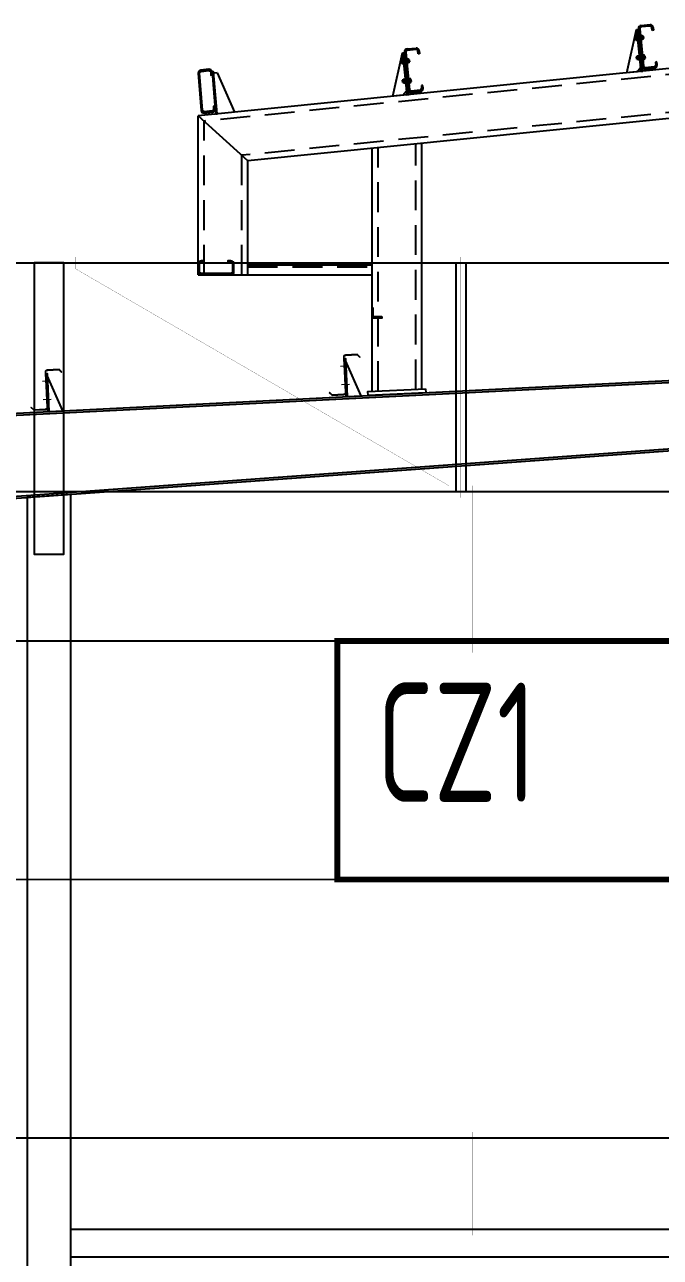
# Model space of a CAD drawing. Extents: x -33967 to 1773478, y -1022458 to -784650.
# Drawn here: x 1432146 to 1435343, y -990621 to -984423 of the extents above; entities that cross this region are included whole.
import ezdxf

# ---------------------------------------------------------------- set-up
doc = ezdxf.new("R2010")
doc.units = 0
doc.header["$LTSCALE"] = 1000
doc.header["$MEASUREMENT"] = 0
doc.linetypes.add('DASHED', pattern=[0.75, 0.5, -0.25])
for name, color, linetype in [('AXIS', 3, 'Continuous'), ('BOLT', 251, 'Continuous'), ('G L', 150, 'Continuous'), ('GZ', 50, 'Continuous'), ('LT', 27, 'Continuous'), ('Prof', 2, 'Continuous'), ('PZ', 202, 'Continuous'), ('SPACE', 7, 'Continuous'), ('TEXT', 7, 'Continuous'), ('型钢', 6, 'Continuous'), ('檩托板', 7, 'Continuous')]:
    doc.layers.add(name, color=color, linetype=linetype)
doc.layers.add('檩条', color=30, linetype='Continuous', lineweight=5)
doc.styles.add('TSSD_Label', font='tssdeng.shx', dxfattribs={"width": 0.7, "bigfont": 'hztxt.shx'})

# ---------------------------------------------------------------- blocks, each defined once
blk = doc.blocks.new('LT')
at = {"layer": '檩托板', "elevation": 0.3}
for points in [[(1356481.7, 98209.6), (1356487.7, 98210), (1356497.9, 98018.2), (1356491.9, 98017.9)], [(1356488.2, 98200), (1356497.9, 98018.2), (1356567.8, 98021.9)]]:
    blk.add_lwpolyline(points, close=True, dxfattribs=at)
at = {"layer": '檩条', "color": 1, "linetype": 'Continuous'}
for p, q in [((1356503.9, 98171, -1.7), (1356464.1, 98168.9, -1.7)), ((1356508.8, 98079.6, -1.7), (1356468.9, 98077.5, -1.7))]:
    blk.add_line(p, q, dxfattribs=at)
at = {"layer": '檩条', "elevation": -1.7}
blk.add_lwpolyline([(1356481.4, 98214.6, -0.414214), (1356490.9, 98225.1), (1356546.6, 98228.1), (1356560.7, 98215.4), (1356562.7, 98217.6), (1356547.7, 98231.2), (1356487.7, 98228, 0.414214), (1356478.3, 98217.5), (1356487.7, 98040.7, -0.414214), (1356478.2, 98030.2), (1356422.6, 98027.2), (1356408.4, 98040), (1356406.4, 98037.7), (1356421.5, 98024.2), (1356481.4, 98027.4, 0.414214), (1356490.9, 98037.9), (1356481.4, 98214.6)], format="xyb", dxfattribs=at)
at = {"layer": '檩条', "color": 1, "linetype": 'Continuous'}
for points in [[(1356481.5, 98157.6, -1.7), (1356480.2, 98182, -1.7), (1356490.5, 98158, -1.7), (1356489.2, 98182.5, -1.7)], [(1356485, 98090.6, -1.7), (1356486.3, 98066.2, -1.7), (1356494, 98091.1, -1.7), (1356495.3, 98066.7, -1.7)]]:
    blk.add_solid(points, dxfattribs=at)

msp = doc.modelspace()

# ---------------------------------------------------------------- linework, layer by layer
at = {"const_width": 30}
msp.add_lwpolyline([(1437318.6, -987521.5), (1433718.6, -987521.5), (1433718.6, -988721.5), (1437318.6, -988721.5)], close=True, dxfattribs=at)
at = {"layer": 'AXIS', "color": 6, "linetype": 'ByBlock'}
for p, q in [((1438655.7, -990481.5), (1432378.7, -990481.3)), ((1438658.6, -990621.3), (1432378.7, -990621.3))]:
    msp.add_line(p, q, dxfattribs=at)
at = {"layer": 'AXIS', "color": 3, "linetype": 'ByBlock', "const_width": 1}
for points in [[(1432403.6, -985591.5), (1432403.6, -985651.5), (1434280.2, -986741.5), (1434280.2, -986801.5)], [(1434340.2, -985591.5), (1434340.2, -985651.5), (1434340.2, -986741.5), (1434340.2, -986801.5)], [(1434400.2, -987581.5), (1434400.2, -987521.5), (1434400.2, -986801.5), (1434400.2, -986741.5)], [(1434400.2, -989991.5), (1434400.2, -990051.5), (1434400.2, -990451.4), (1434400.2, -990511.4)]]:
    msp.add_lwpolyline(points, dxfattribs=at)
at = {"layer": 'AXIS', "color": 6, "linetype": 'ByBlock', "const_width": 10}
msp.add_lwpolyline([(1434365.2, -985621.5), (1434315.2, -985621.5), (1434315.2, -986771.5), (1434365.2, -986771.5)], close=True, dxfattribs=at)
at = {"layer": 'BOLT'}
for p, q in [((1435213.5, -984485.7), (1435231.5, -984483.9)), ((1435213.5, -984485.7), (1435214.6, -984496.6)), ((1435213.5, -984486), (1435213.5, -984485.7)), ((1435224.6, -984479.7), (1435217.2, -984480.4)), ((1435217.2, -984480.4), (1435219.3, -984501.1)), ((1435217.7, -984485.6), (1435225.1, -984484.8)), ((1435224.6, -984479.6), (1435227, -984479.3)), ((1435226.6, -984500.5), (1435224.6, -984479.6)), ((1435227, -984479.3), (1435229.1, -984500.2)), ((1435227.5, -984483.8), (1435231.5, -984483.4)), ((1435227.5, -984483.8), (1435227.5, -984484.1)), ((1435227.5, -984484), (1435227.5, -984483.8)), ((1435231.5, -984483.4), (1435246.4, -984481.9)), ((1435231.5, -984483.9), (1435246.5, -984482.4)), ((1435232.7, -984495.3), (1435231.5, -984483.4)), ((1435246, -984477.4), (1435243.5, -984477.7)), ((1435243.5, -984477.7), (1435245.6, -984498.6)), ((1435244, -984482.3), (1435244, -984482.1)), ((1435244, -984482.1), (1435244, -984482.4)), ((1435246, -984477.5), (1435253.4, -984476.8)), ((1435248.1, -984498.3), (1435246, -984477.4)), ((1435257, -984481.6), (1435246.5, -984482.7)), ((1435253.4, -984476.8), (1435255.5, -984497.5)), ((1435257, -984481.6), (1435257, -984481.6)), ((1435257, -984481.6), (1435258.1, -984492)), ((1435214.6, -984496.6), (1435232.6, -984494.8)), ((1435218.7, -984495.9), (1435226.1, -984495.2)), ((1435219.3, -984501.1), (1435226.6, -984500.3)), ((1435226.6, -984500.5), (1435229.1, -984500.2)), ((1435228.7, -984495.7), (1435232.7, -984495.3)), ((1435229.1, -984500.2), (1435229.1, -984499.9)), ((1435232.6, -984494.8), (1435247.6, -984493.3)), ((1435232.7, -984495.3), (1435232.6, -984495)), ((1435232.6, -984495.2), (1435232.7, -984495.3)), ((1435232.7, -984495.3), (1435247.6, -984493.8)), ((1435248.1, -984498.3), (1435245.6, -984498.6)), ((1435245.6, -984498.6), (1435245.6, -984498.3)), ((1435258.1, -984492), (1435247.6, -984493)), ((1435255.5, -984497.5), (1435248.1, -984498.2)), ((1434036.6, -984603.4), (1434054.6, -984601.6)), ((1434036.6, -984603.4), (1434037.7, -984614.3)), ((1434036.6, -984603.7), (1434036.6, -984603.4)), ((1434047.6, -984597.4), (1434040.3, -984598.1)), ((1434040.3, -984598.1), (1434042.3, -984618.8)), ((1434040.8, -984603.3), (1434048.2, -984602.5)), ((1434047.6, -984597.2), (1434050.1, -984597)), ((1434049.7, -984618.1), (1434047.6, -984597.2)), ((1434050.1, -984597), (1434052.2, -984617.9)), ((1434050.6, -984601.5), (1434054.6, -984601.1)), ((1434050.6, -984601.5), (1434050.6, -984601.8)), ((1434050.6, -984601.6), (1434050.6, -984601.5)), ((1434054.6, -984601.1), (1434069.5, -984599.6)), ((1434054.6, -984601.6), (1434069.6, -984600.1)), ((1434055.7, -984613), (1434054.6, -984601.1)), ((1434069.1, -984595.1), (1434066.6, -984595.4)), ((1434066.6, -984595.4), (1434068.7, -984616.2)), ((1434067.1, -984600), (1434067, -984599.8)), ((1434067, -984599.8), (1434067.1, -984600.1)), ((1434069.1, -984595.2), (1434076.5, -984594.5)), ((1434071.2, -984616), (1434069.1, -984595.1)), ((1434080.1, -984599.3), (1434069.6, -984600.4)), ((1434081.1, -984609.7), (1434070.6, -984610.7)), ((1434076.5, -984594.5), (1434078.5, -984615.2)), ((1434080.1, -984599.3), (1434080.1, -984599.3)), ((1434080.1, -984599.3), (1434081.1, -984609.7)), ((1435223.4, -984585.2), (1435241.5, -984583.4)), ((1435224.5, -984596.1), (1435223.4, -984585.2)), ((1435224.5, -984596.1), (1435242.6, -984594.3)), ((1435224.5, -984595.9), (1435224.5, -984596.1)), ((1435227.1, -984579.9), (1435234.5, -984579.2)), ((1435229.2, -984600.6), (1435227.1, -984579.9)), ((1435227.6, -984585.1), (1435235, -984584.3)), ((1435228.7, -984595.4), (1435236.1, -984594.7)), ((1435236.6, -984599.8), (1435229.2, -984600.6)), ((1435234.5, -984579.1), (1435237, -984578.8)), ((1435234.5, -984579.1), (1435236.6, -984600)), ((1435236.6, -984600), (1435239.1, -984599.7)), ((1435239.1, -984599.7), (1435237, -984578.8)), ((1435237, -984578.8), (1435237, -984579.1)), ((1435237.4, -984583.3), (1435241.4, -984582.9)), ((1435238.6, -984595.2), (1435242.6, -984594.8)), ((1435238.6, -984595.2), (1435238.6, -984594.9)), ((1435238.6, -984595.1), (1435238.6, -984595.2)), ((1435241.4, -984582.9), (1435256.4, -984581.4)), ((1435241.4, -984583.1), (1435241.4, -984582.9)), ((1435241.4, -984582.9), (1435241.4, -984583.2)), ((1435241.4, -984582.9), (1435242.6, -984594.8)), ((1435241.5, -984583.4), (1435256.4, -984581.9)), ((1435242.6, -984594.3), (1435257.5, -984592.8)), ((1435242.6, -984594.8), (1435257.6, -984593.3)), ((1435255.9, -984576.9), (1435253.5, -984577.2)), ((1435253.5, -984577.2), (1435253.5, -984577.4)), ((1435255.5, -984598.1), (1435253.5, -984577.2)), ((1435255.1, -984593.6), (1435255.1, -984593.3)), ((1435255.1, -984593.4), (1435255.1, -984593.6)), ((1435258, -984597.8), (1435255.5, -984598.1)), ((1435255.9, -984576.9), (1435258, -984597.8)), ((1435263.3, -984576.3), (1435256, -984577)), ((1435267, -984581.1), (1435256.5, -984582.2)), ((1435268, -984591.5), (1435257.5, -984592.5)), ((1435258, -984597.7), (1435265.4, -984597)), ((1435265.4, -984597), (1435263.3, -984576.3)), ((1435268, -984591.5), (1435267, -984581.1)), ((1435268, -984591.5), (1435268, -984591.5)), ((1434037.7, -984614.3), (1434055.7, -984612.5)), ((1434041.8, -984613.6), (1434049.2, -984612.9)), ((1434042.3, -984618.8), (1434049.7, -984618)), ((1434049.7, -984618.1), (1434052.2, -984617.9)), ((1434051.8, -984613.4), (1434055.7, -984613)), ((1434052.2, -984617.9), (1434052.2, -984617.6)), ((1434055.7, -984612.5), (1434070.7, -984611)), ((1434055.7, -984613), (1434070.7, -984611.5)), ((1434055.7, -984613), (1434055.7, -984612.7)), ((1434055.7, -984612.9), (1434055.7, -984613)), ((1434071.2, -984616), (1434068.7, -984616.2)), ((1434068.7, -984616.2), (1434068.7, -984616)), ((1434078.5, -984615.2), (1434071.2, -984615.9)), ((1434046.5, -984702.9), (1434064.6, -984701.1)), ((1434047.6, -984713.8), (1434046.5, -984702.9)), ((1434047.6, -984713.8), (1434065.6, -984712)), ((1434047.6, -984713.5), (1434047.6, -984713.8)), ((1434050.2, -984697.6), (1434057.6, -984696.9)), ((1434052.3, -984718.3), (1434050.2, -984697.6)), ((1434050.7, -984702.8), (1434058.1, -984702)), ((1434051.8, -984713.1), (1434059.1, -984712.4)), ((1434059.7, -984717.5), (1434052.3, -984718.3)), ((1434057.6, -984696.8), (1434060.1, -984696.5)), ((1434057.6, -984696.8), (1434059.7, -984717.6)), ((1434059.7, -984717.6), (1434062.2, -984717.4)), ((1434062.2, -984717.4), (1434060.1, -984696.5)), ((1434060.1, -984696.5), (1434060.1, -984696.8)), ((1434060.5, -984701), (1434064.5, -984700.6)), ((1434061.7, -984712.9), (1434065.7, -984712.5)), ((1434061.7, -984712.9), (1434061.7, -984712.6)), ((1434061.7, -984712.8), (1434061.7, -984712.9)), ((1434064.5, -984700.6), (1434079.5, -984699.1)), ((1434064.5, -984700.8), (1434064.5, -984700.6)), ((1434064.5, -984700.6), (1434064.5, -984700.9)), ((1434064.5, -984700.6), (1434065.7, -984712.5)), ((1434064.6, -984701.1), (1434079.5, -984699.6)), ((1434065.6, -984712), (1434080.6, -984710.5)), ((1434065.7, -984712.5), (1434080.7, -984711)), ((1434079, -984694.6), (1434076.5, -984694.9)), ((1434076.5, -984694.9), (1434076.6, -984695.1)), ((1434078.6, -984715.8), (1434076.5, -984694.9)), ((1434078.2, -984711.3), (1434078.2, -984711)), ((1434078.2, -984711.1), (1434078.2, -984711.3)), ((1434081.1, -984715.5), (1434078.6, -984715.8)), ((1434086.4, -984694), (1434079, -984694.7)), ((1434079, -984694.6), (1434081.1, -984715.5)), ((1434090.1, -984698.8), (1434079.6, -984699.9)), ((1434091.1, -984709.2), (1434080.6, -984710.2)), ((1434081.1, -984715.4), (1434088.5, -984714.7)), ((1434088.5, -984714.7), (1434086.4, -984694)), ((1434091.1, -984709.2), (1434090.1, -984698.8)), ((1434091.1, -984709.2), (1434091.1, -984709.2))]:
    msp.add_line(p, q, dxfattribs=at)
for centre, start, end in [((1435223.2, -984484.3), 133.226, 190.53851), ((1435248.3, -984481.7), 0.88268, 58.19519), ((1435224.3, -984496.1), 180.88268, 238.19519), ((1435249.5, -984493.6), 313.226, 10.53851), ((1434046.2, -984601.9), 133.226, 190.53851), ((1434071.4, -984599.4), 0.88268, 58.19519), ((1435233.1, -984583.8), 133.226, 190.53851), ((1435234.3, -984595.6), 180.88268, 238.19519), ((1435258.2, -984581.2), 0.88268, 58.19519), ((1435259.4, -984593.1), 313.226, 10.53851), ((1434047.4, -984613.8), 180.88268, 238.19519), ((1434072.6, -984611.3), 313.226, 10.53851), ((1434056.2, -984701.4), 133.226, 190.53851), ((1434057.4, -984713.3), 180.88268, 238.19519), ((1434081.3, -984698.9), 0.88268, 58.19519), ((1434082.5, -984710.8), 313.226, 10.53851)]:
    msp.add_arc(centre, 5.58, start, end, dxfattribs=at)
at = {"layer": 'G L', "color": 8}
for points in [[(1417268.6, -986203.5), (1426518.6, -986666), (1435518.6, -986216)], [(1426518.6, -986656), (1435518.6, -986206)], [(1426943.6, -987170.2), (1435518.6, -986546.5)], [(1426943.6, -987180.2), (1435518.6, -986556.5)]]:
    msp.add_lwpolyline(points, dxfattribs=at)
at = {"layer": 'GZ', "color": 8}
for points in [[(1432343.6, -985621.5), (1432193.6, -985621.5), (1432193.6, -987086.1), (1432343.6, -987086.1)], [(1432378.6, -995621.5), (1432378.9, -986784.9), (1432159.3, -986801.1), (1432158.6, -995621.5)]]:
    msp.add_lwpolyline(points, close=True, dxfattribs=at)
at = {"layer": 'LT', "linetype": 'ByBlock', "const_width": 10}
for points in [[(1408058.3, -985621.5), (1462978.3, -985621.5)], [(1408058.6, -986771.5), (1462978.3, -986771.5)], [(1408058.6, -987521.5), (1462978.3, -987521.5)], [(1408058.6, -988721.5), (1462978.3, -988721.5)], [(1408058.6, -990021.5), (1432868.6, -990021.5)], [(1432868.6, -990021.5), (1462978.3, -990021.5)]]:
    msp.add_lwpolyline(points, dxfattribs=at)
at = {"layer": 'Prof'}
for p, q in [((1435246.5, -984427.6), (1435291.3, -984423.1)), ((1435252, -984633.1), (1435233.1, -984444)), ((1435240.1, -984443.3), (1435259, -984632.4)), ((1435292, -984430.1), (1435247.2, -984434.6)), ((1435302.3, -984452.2), (1435300.8, -984437.3)), ((1435309.2, -984451.5), (1435302.3, -984452.2)), ((1435307.7, -984436.6), (1435309.2, -984451.5)), ((1434069.6, -984545.3), (1434114.4, -984540.8)), ((1434115.1, -984547.8), (1434070.3, -984552.3)), ((1434075.1, -984750.8), (1434056.2, -984561.7)), ((1434063.2, -984561), (1434082.1, -984750.1)), ((1434125.3, -984569.9), (1434123.9, -984555)), ((1434132.3, -984569.2), (1434125.3, -984569.9)), ((1434130.8, -984554.3), (1434132.3, -984569.2)), ((1435312.5, -984635.1), (1435267.7, -984639.6)), ((1435268.4, -984646.5), (1435313.2, -984642)), ((1435325.1, -984610.7), (1435318.2, -984611.4)), ((1435318.2, -984611.4), (1435319.7, -984626.3)), ((1435326.6, -984625.6), (1435325.1, -984610.7)), ((1434148.2, -984728.4), (1434141.3, -984729.1)), ((1434141.3, -984729.1), (1434142.8, -984744)), ((1434149.7, -984743.3), (1434148.2, -984728.4)), ((1434135.6, -984752.8), (1434090.8, -984757.2)), ((1434091.5, -984764.2), (1434136.3, -984759.7))]:
    msp.add_line(p, q, dxfattribs=at)
for points in [[(1433095.3, -984833), (1433096.8, -984848, -0.414214), (1433089.6, -984856.7), (1433049.8, -984860.7, -0.414214), (1433041.1, -984853.5), (1433026.2, -984667.1, -0.414214), (1433033.3, -984658.3), (1433073.1, -984654.3, -0.414214), (1433081.9, -984661.5), (1433083.4, -984676.4), (1433090.3, -984675.7), (1433088.8, -984660.8, 0.414214), (1433072.4, -984647.4), (1433032.6, -984651.3, 0.414214), (1433019.2, -984667.8), (1433034.1, -984854.2, 0.414214), (1433050.5, -984867.7), (1433090.3, -984863.7, 0.414214), (1433103.8, -984847.3), (1433102.3, -984832.4)], [(1433168.6, -985618), (1433183.6, -985618, -0.414214), (1433191.6, -985626), (1433191.6, -985666, -0.414214), (1433183.6, -985674), (1433033.6, -985674, -0.414214), (1433025.6, -985666), (1433025.6, -985626, -0.414214), (1433033.6, -985618), (1433048.6, -985618), (1433048.6, -985611), (1433033.6, -985611, 0.414214), (1433018.6, -985626), (1433018.6, -985666, 0.414214), (1433033.6, -985681), (1433183.6, -985681, 0.414214), (1433198.6, -985666), (1433198.6, -985626, 0.414214), (1433183.6, -985611), (1433168.6, -985611)]]:
    msp.add_lwpolyline(points, format="xyb", close=True, dxfattribs=at)
for centre, radius, start, end in [((1435292.8, -984438.1), 15, 5.71059, 95.71059), ((1435248, -984442.5), 15, 95.71059, 185.71059), ((1435248, -984442.5), 8, 95.71059, 185.71059), ((1435292.8, -984438.1), 8, 5.71059, 95.71059), ((1434071.1, -984560.2), 15, 95.71059, 185.71059), ((1434115.9, -984555.8), 15, 5.71059, 95.71059), ((1434115.9, -984555.8), 8, 5.71059, 95.71059), ((1434071.1, -984560.2), 8, 95.71059, 185.71059), ((1435266.9, -984631.6), 15, 185.71059, 275.71059), ((1435266.9, -984631.6), 8, 185.71059, 275.71059), ((1435311.7, -984627.1), 8, 275.71059, 5.71059), ((1435311.7, -984627.1), 15, 275.71059, 5.71059), ((1434090, -984749.3), 15, 185.71059, 275.71059), ((1434090, -984749.3), 8, 185.71059, 275.71059), ((1434134.8, -984744.8), 8, 275.71059, 5.71059), ((1434134.8, -984744.8), 15, 275.71059, 5.71059)]:
    msp.add_arc(centre, radius, start, end, dxfattribs=at)
at = {"layer": 'PZ'}
for p, q in [((1435175.3, -984665.4), (1435223.8, -984447.1)), ((1435223.8, -984447.1), (1435233.3, -984446.1)), ((1435223.8, -984447.1), (1435244.9, -984658.4)), ((1435254.4, -984657.4), (1435233.3, -984446.1)), ((1433998.4, -984783.1), (1434046.9, -984564.8)), ((1434046.9, -984564.8), (1434056.4, -984563.8)), ((1434046.9, -984564.8), (1434068, -984776.1)), ((1434077.5, -984775.1), (1434056.4, -984563.8)), ((1433114.5, -984665), (1433097.4, -984666.8)), ((1433114.5, -984665), (1433201.5, -984862.7)), ((1435225.8, -984660.3), (1435175.3, -984665.4)), ((1435225.8, -984660.3), (1435243, -984638.6)), ((1435244.9, -984658.4), (1435254.4, -984657.4)), ((1434048.9, -984778), (1433998.4, -984783.1)), ((1434048.9, -984778), (1434066.1, -984756.3)), ((1434068, -984776.1), (1434077.5, -984775.1))]:
    msp.add_line(p, q, dxfattribs=at)
for points in [[(1433088.8, -984660.8), (1433106.3, -984872.3), (1433114.2, -984871.5), (1433096.8, -984660)], [(1434161.7, -986253.9), (1434163.3, -986273.8), (1433873.8, -986288.3), (1433872.2, -986268.3)]]:
    msp.add_lwpolyline(points, close=True, dxfattribs=at)
at = {"layer": '型钢', "color": 8}
for p, q in [((1435518.6, -984631), (1433018.6, -984881)), ((1433268.6, -985107.3), (1433018.6, -984881)), ((1433018.6, -985681), (1433018.6, -984881)), ((1435518.6, -984882.3), (1433268.6, -985107.3)), ((1434143.6, -986254.8), (1434143.6, -985019.8)), ((1433893.6, -986267.3), (1433893.6, -985044.8)), ((1433268.6, -985681), (1433268.6, -985107.3)), ((1433268.6, -985631), (1433893.6, -985631)), ((1433018.6, -985681), (1433268.6, -985681)), ((1433268.6, -985681), (1433893.6, -985681))]:
    msp.add_line(p, q, dxfattribs=at)
at = {"layer": '型钢', "color": 8, "linetype": 'DASHED', "ltscale": 0.3}
for p, q in [((1435518.6, -984661.2), (1433048.6, -984908.2)), ((1435518.6, -984852.1), (1433238.6, -985080.1)), ((1433048.6, -985681), (1433048.6, -984908.2)), ((1434113.6, -986256.3), (1434113.6, -985019.8)), ((1433238.6, -985681), (1433238.6, -985080.1)), ((1433923.6, -986265.8), (1433923.6, -985044.8)), ((1433268.6, -985641), (1433893.6, -985641))]:
    msp.add_line(p, q, dxfattribs=at)
at = {"layer": '型钢', "color": 8}
msp.add_lwpolyline([(1433893.6, -985897.5), (1433943.6, -985897.5), (1433943.6, -985894.2, 0.414214), (1433941.9, -985892.5), (1433904.1, -985892.5, -0.414214), (1433898.6, -985887), (1433898.6, -985849.2, 0.414214), (1433896.9, -985847.5), (1433893.6, -985847.5)], format="xyb", close=True, dxfattribs=at)

# ---------------------------------------------------------------- block references
at = {"layer": 'SPACE', "color": 8, "rotation": 359.81312795748}
for p in [(76958.2, -1079887, -0.3), (75458.2, -1079962, -0.3)]:
    msp.add_blockref('LT', p, dxfattribs=at)

# ---------------------------------------------------------------- texts
at = {"layer": 'TEXT', "style": 'TSSD_Label', "width": 0.7}
msp.add_text('CZ1', height=600, dxfattribs=at).set_placement((1433916.3, -988331.5))

doc.saveas('drawing.dxf')
